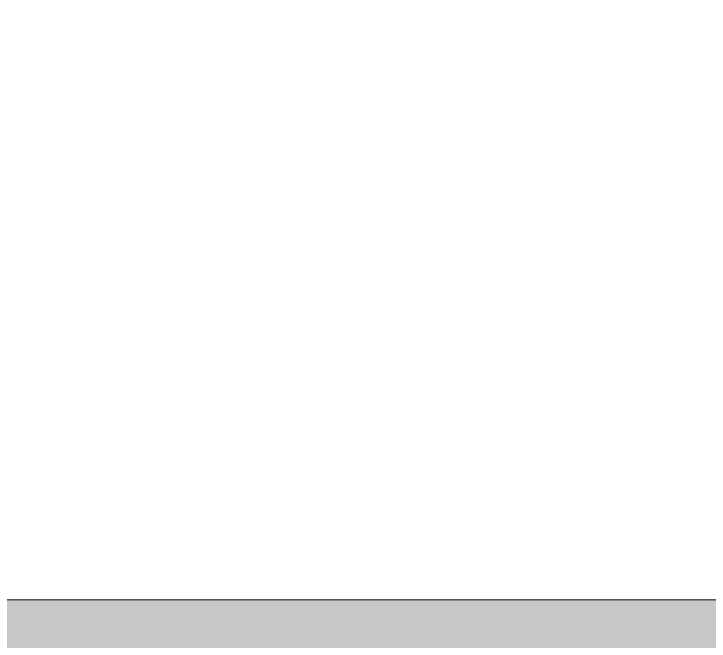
# Model space of a CAD drawing. Header units: inches. Extents: x -4169 to -1846, y 9706 to 12377.
# Drawn here: x -3851.834 to -3851.108, y 10351.296 to 10351.951 of the extents above; entities that cross this region are included whole.
import ezdxf

# ---------------------------------------------------------------- set-up
doc = ezdxf.new("R2010")
doc.units = ezdxf.units.IN
doc.header["$MEASUREMENT"] = 0
doc.layers.add('A-WALL', color=113, linetype='Continuous', lineweight=18)
doc.layers.add('A-WALL-PATT-4', color=111, linetype='Continuous', lineweight=9)

msp = doc.modelspace()

# ---------------------------------------------------------------- hatches: boundary and pattern name
at = {"layer": 'A-WALL-PATT-4'}
h = msp.add_hatch(dxfattribs=at)
h.set_pattern_fill('FP_1', color=256, style=0, pattern_type=2)
h.set_pattern_definition([(0, (0, 0), (20.48, 5.12), [0.845, -14.515, 0.845, -14.515, -81.92]), (0, (0, 0), (20.48, 5.12), [-30.72, 0.845, -29.875, 0.845, -14.515, -35.84]), (0, (0, 0), (20.48, 5.12), [-76.8, 0.845, -9.395, 0.845, -24.755]), (120, (7.68, 2.56), (-14.67405, 15.1762003), [0.845, -14.515, 0.845, -14.515, -81.92]), (120, (7.68, 2.56), (-14.67405, 15.1762003), [-30.72, 0.845, -29.875, 0.845, -14.515, -35.84]), (120, (7.68, 2.56), (-14.67405, 15.1762003), [-76.8, 0.845, -9.395, 0.845, -24.755]), (240, (10.24, 12.8), (-5.80595, -20.2962003), [0.845, -14.515, 0.845, -14.515, -81.92]), (240, (10.24, 12.8), (-5.80595, -20.2962003), [-30.72, 0.845, -29.875, 0.845, -14.515, -35.84]), (240, (10.24, 12.8), (-5.80595, -20.2962003), [-76.8, 0.845, -9.395, 0.845, -24.755])])
h.paths.add_polyline_path([(-3504.67374, 10351.3394), (-3504.67374, 10351.9644), (-3741.10752, 10351.9644), (-3741.10752, 10351.5894), (-3813.10752, 10351.5894), (-3813.10752, 10351.9644), (-3852.47374, 10351.9644), (-3852.47374, 10351.3394), (-3506.39143, 10351.3394)], flags=0)
h = msp.add_hatch(dxfattribs=at)
h.set_pattern_fill('FP_4', color=256, style=0, pattern_type=2)
h.set_pattern_definition([(161.57, (0.32, 0.32), (-2.560496185, -0.000537386), [0, -18.214, 2.022, 0]), (18.43, (-0.32, 0.32), (-2.560496185, 0.000537386), [0, -18.214, 2.022, 0]), (108.43, (0.32, 0.32), (1.27922091, -6.400876726), [6.07, -14.166]), (71.57, (-0.32, 0.32), (1.27922091, 6.400876726), [6.07, -14.166])])
h.paths.add_polyline_path([(-3852.47374, 10345.8394), (-3501.92374, 10345.8394), (-3501.92374, 10351.3394), (-3852.47374, 10351.3394), (-3852.47374, 10349.67108)], flags=0)

# ---------------------------------------------------------------- linework, layer by layer
at = {"layer": 'A-WALL'}
msp.add_line((-3852.47374, 10351.3394), (-3504.67374, 10351.3394), dxfattribs=at)

doc.saveas('drawing.dxf')
